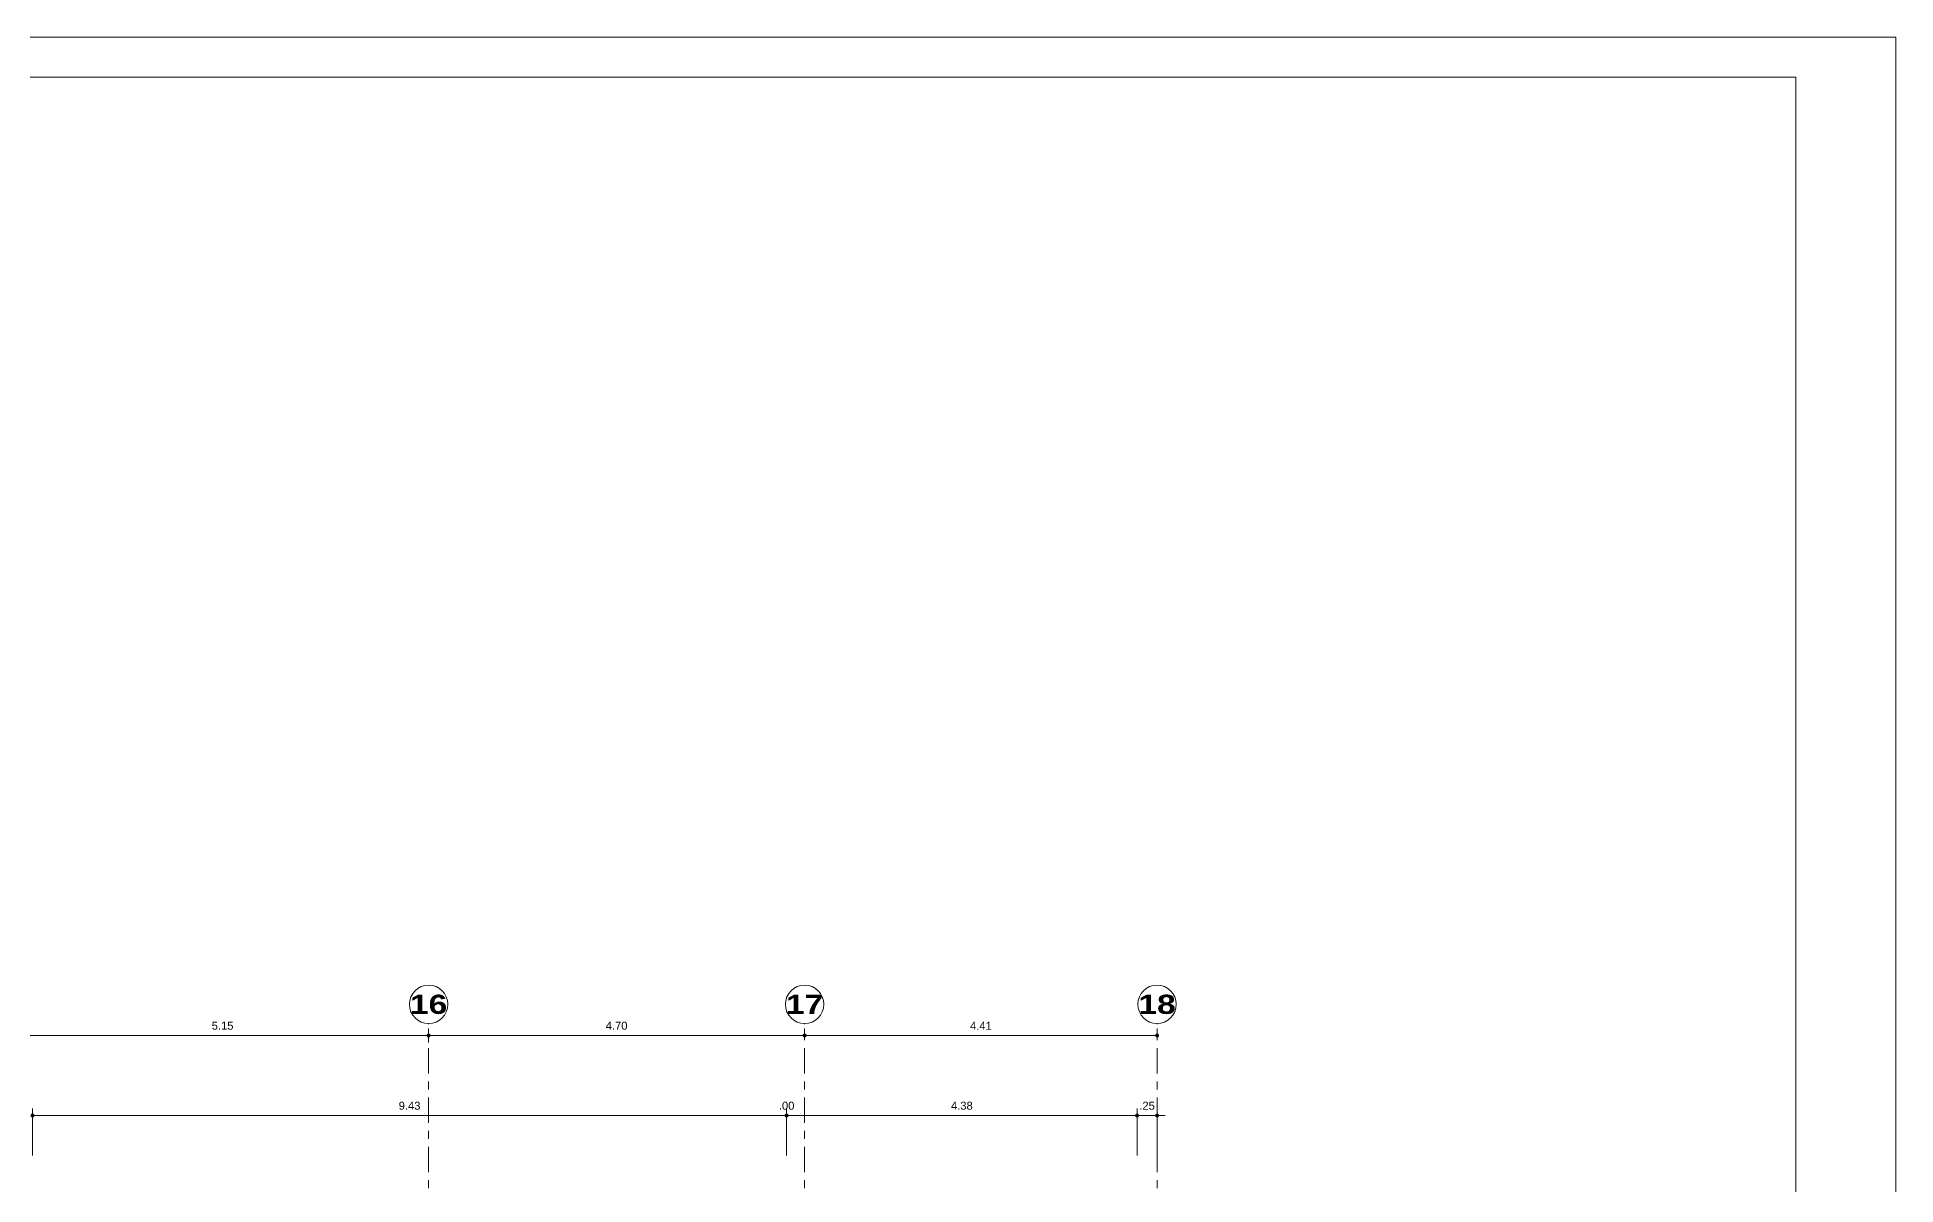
# Model space of a CAD drawing. Header units: millimetres. Extents: x 2178 to 2304, y 1220 to 1359.
# Drawn here: x 2280.77 to 2304, y 1344.35 to 1358.69 of the extents above; entities that cross this region are included whole.
import ezdxf
from ezdxf.enums import TextEntityAlignment as Align

# ---------------------------------------------------------------- set-up
doc = ezdxf.new("R2010")
doc.units = ezdxf.units.MM
doc.linetypes.add('CENTER', pattern=[50.8, 31.75, -6.35, 6.35, -6.35])
doc.layers.get('0').update_dxf_attribs({"lineweight": 0})
doc.layers.add('COTAS', color=40, linetype='Continuous', lineweight=20)
doc.layers.add('Ejes22', color=50, linetype='CENTER', lineweight=9)
doc.styles.add('ARIAL', font='arial.ttf')
doc.styles.add('ARIALCH', font='arialbd.ttf', dxfattribs={"width": 1.25})
doc.dimstyles.new('RPM 50', dxfattribs={"dimtxt": 0.1, "dimasz": 0.05, "dimexe": 0.0885, "dimexo": 0.1535, "dimgap": 0.071, "dimtad": 2, "dimtih": 1, "dimtoh": 1, "dimzin": 4, "dimdsep": 46, "dimtxsty": 'ARIAL', "dimblk": 'DOT', "dimcen": 0.4, "dimdle": 0.25, "dimclrd": 8, "dimclre": 8, "dimclrt": 9, "dimadec": 0, "dimazin": 0, "dimtfac": 1, "dimtix": 1, "dimtmove": 0, "dimatfit": 3, "dimldrblk": 'DOT', "dimfxl": 0.5, "dimfxlon": 1, "dimlwd": 0, "dimlwe": 0, "dimarcsym": 0})

# ---------------------------------------------------------------- blocks, each defined once
blk = doc.blocks.new('_DOT')
at = {"color": 0, "linetype": 'ByBlock'}
blk.add_line((-0.5, 0), (-1, 0), dxfattribs=at)
at = {"color": 0, "linetype": 'ByBlock', "const_width": 0.5}
blk.add_lwpolyline([(-0.25, 0, 1), (0.25, 0, 1)], format="xyb", close=True, dxfattribs=at)
blk = doc.blocks.new('*D1733')
at = {"color": 8, "lineweight": 0, "transparency": 16777216}
for p, q in [((2280.511, 1346.216), (2280.511, 1346.304)), ((2285.662, 1346.127), (2285.662, 1346.304)), ((2280.561, 1346.216), (2285.612, 1346.216))]:
    blk.add_line(p, q, dxfattribs=at)
at = {"layer": 'Defpoints', "color": 0, "transparency": 16777216}
for p in [(2280.511, 1346.216), (2285.662, 1346.216), (2285.662, 1345.973)]:
    blk.add_point(p, dxfattribs=at)
at = {"color": 8, "lineweight": 0, "transparency": 16777216, "xscale": 0.05, "yscale": 0.05, "zscale": 0.05, "rotation": 180}
blk.add_blockref('_DOT', (2280.511, 1346.216), dxfattribs=at)
at = {"color": 8, "lineweight": 0, "transparency": 16777216, "xscale": 0.05, "yscale": 0.05, "zscale": 0.05}
blk.add_blockref('_DOT', (2285.662, 1346.216), dxfattribs=at)
at = {"color": 9, "transparency": 16777216, "insert": (2283.087, 1346.338), "char_height": 0.1, "attachment_point": 5, "style": 'ARIAL'}
blk.add_mtext('5.15', dxfattribs=at)
blk = doc.blocks.new('*D1667')
at = {"color": 8, "lineweight": 0, "transparency": 16777216}
for p, q in [((2285.662, 1346.216), (2285.662, 1346.304)), ((2290.362, 1346.216), (2290.362, 1346.304)), ((2285.712, 1346.216), (2290.312, 1346.216))]:
    blk.add_line(p, q, dxfattribs=at)
at = {"layer": 'Defpoints', "color": 0, "transparency": 16777216}
for p in [(2285.662, 1346.216), (2290.362, 1346.216), (2290.362, 1346.216)]:
    blk.add_point(p, dxfattribs=at)
at = {"color": 8, "lineweight": 0, "transparency": 16777216, "xscale": 0.05, "yscale": 0.05, "zscale": 0.05, "rotation": 180}
blk.add_blockref('_DOT', (2285.662, 1346.216), dxfattribs=at)
at = {"color": 8, "lineweight": 0, "transparency": 16777216, "xscale": 0.05, "yscale": 0.05, "zscale": 0.05}
blk.add_blockref('_DOT', (2290.362, 1346.216), dxfattribs=at)
at = {"color": 9, "transparency": 16777216, "insert": (2288.012, 1346.338), "char_height": 0.1, "attachment_point": 5, "style": 'ARIAL'}
blk.add_mtext('4.70', dxfattribs=at)
blk = doc.blocks.new('*D1668')
at = {"color": 8, "lineweight": 0, "transparency": 16777216}
for p, q in [((2290.362, 1346.216), (2290.362, 1346.304)), ((2294.767, 1346.216), (2294.767, 1346.304)), ((2290.412, 1346.216), (2294.717, 1346.216))]:
    blk.add_line(p, q, dxfattribs=at)
at = {"layer": 'Defpoints', "color": 0, "transparency": 16777216}
for p in [(2290.362, 1346.216), (2294.767, 1346.216), (2294.767, 1346.216)]:
    blk.add_point(p, dxfattribs=at)
at = {"color": 8, "lineweight": 0, "transparency": 16777216, "xscale": 0.05, "yscale": 0.05, "zscale": 0.05, "rotation": 180}
blk.add_blockref('_DOT', (2290.362, 1346.216), dxfattribs=at)
at = {"color": 8, "lineweight": 0, "transparency": 16777216, "xscale": 0.05, "yscale": 0.05, "zscale": 0.05}
blk.add_blockref('_DOT', (2294.767, 1346.216), dxfattribs=at)
at = {"color": 9, "transparency": 16777216, "insert": (2292.565, 1346.337), "char_height": 0.1, "attachment_point": 5, "style": 'ARIAL'}
blk.add_mtext('4.41', dxfattribs=at)
blk = doc.blocks.new('*D1753')
at = {"color": 8, "lineweight": 0, "transparency": 16777216}
for p, q in [((2280.711, 1344.716), (2280.711, 1345.304)), ((2280.761, 1345.216), (2290.087, 1345.216)), ((2290.137, 1344.869), (2290.137, 1345.304))]:
    blk.add_line(p, q, dxfattribs=at)
at = {"layer": 'Defpoints', "color": 0, "transparency": 16777216}
for p in [(2290.137, 1345.216), (2290.137, 1344.716), (2280.711, 1343.766)]:
    blk.add_point(p, dxfattribs=at)
at = {"color": 8, "lineweight": 0, "transparency": 16777216, "xscale": 0.05, "yscale": 0.05, "zscale": 0.05, "rotation": 180}
blk.add_blockref('_DOT', (2280.711, 1345.216), dxfattribs=at)
at = {"color": 8, "lineweight": 0, "transparency": 16777216, "xscale": 0.05, "yscale": 0.05, "zscale": 0.05}
blk.add_blockref('_DOT', (2290.137, 1345.216), dxfattribs=at)
at = {"color": 9, "transparency": 16777216, "insert": (2285.424, 1345.338), "char_height": 0.1, "attachment_point": 5, "style": 'ARIAL'}
blk.add_mtext('9.43', dxfattribs=at)
blk = doc.blocks.new('*D1754')
at = {"color": 8, "lineweight": 0, "transparency": 16777216}
for p, q in [((2290.087, 1345.216), (2290.037, 1345.216)), ((2290.137, 1344.716), (2290.137, 1345.304)), ((2290.137, 1344.716), (2290.137, 1345.304)), ((2290.187, 1345.216), (2290.237, 1345.216))]:
    blk.add_line(p, q, dxfattribs=at)
at = {"layer": 'Defpoints', "color": 0, "transparency": 16777216}
for p in [(2290.137, 1345.216), (2290.137, 1339.566), (2290.137, 1339.566)]:
    blk.add_point(p, dxfattribs=at)
at = {"color": 8, "lineweight": 0, "transparency": 16777216, "xscale": 0.05, "yscale": 0.05, "zscale": 0.05}
blk.add_blockref('_DOT', (2290.137, 1345.216), dxfattribs=at)
at = {"color": 8, "lineweight": 0, "transparency": 16777216, "xscale": 0.05, "yscale": 0.05, "zscale": 0.05, "rotation": 180}
blk.add_blockref('_DOT', (2290.137, 1345.216), dxfattribs=at)
at = {"color": 9, "transparency": 16777216, "insert": (2290.137, 1345.338), "char_height": 0.1, "attachment_point": 5, "style": 'ARIAL'}
blk.add_mtext('.00', dxfattribs=at)
blk = doc.blocks.new('*D1755')
at = {"color": 8, "lineweight": 0, "transparency": 16777216}
for p, q in [((2290.137, 1344.716), (2290.137, 1345.304)), ((2290.187, 1345.216), (2294.467, 1345.216)), ((2294.517, 1344.716), (2294.517, 1345.304))]:
    blk.add_line(p, q, dxfattribs=at)
at = {"layer": 'Defpoints', "color": 0, "transparency": 16777216}
for p in [(2294.517, 1345.216), (2290.137, 1339.566), (2294.517, 1339.566)]:
    blk.add_point(p, dxfattribs=at)
at = {"color": 8, "lineweight": 0, "transparency": 16777216, "xscale": 0.05, "yscale": 0.05, "zscale": 0.05, "rotation": 180}
blk.add_blockref('_DOT', (2290.137, 1345.216), dxfattribs=at)
at = {"color": 8, "lineweight": 0, "transparency": 16777216, "xscale": 0.05, "yscale": 0.05, "zscale": 0.05}
blk.add_blockref('_DOT', (2294.517, 1345.216), dxfattribs=at)
at = {"color": 9, "transparency": 16777216, "insert": (2292.327, 1345.338), "char_height": 0.1, "attachment_point": 5, "style": 'ARIAL'}
blk.add_mtext('4.38', dxfattribs=at)
blk = doc.blocks.new('*D1756')
at = {"color": 8, "lineweight": 0, "transparency": 16777216}
for p, q in [((2294.467, 1345.216), (2294.417, 1345.216)), ((2294.517, 1344.716), (2294.517, 1345.304)), ((2294.517, 1345.216), (2294.767, 1345.216)), ((2294.767, 1344.716), (2294.767, 1345.304)), ((2294.817, 1345.216), (2294.867, 1345.216))]:
    blk.add_line(p, q, dxfattribs=at)
at = {"layer": 'Defpoints', "color": 0, "transparency": 16777216}
for p in [(2294.767, 1345.216), (2294.517, 1339.566), (2294.767, 1339.566)]:
    blk.add_point(p, dxfattribs=at)
at = {"color": 8, "lineweight": 0, "transparency": 16777216, "xscale": 0.05, "yscale": 0.05, "zscale": 0.05}
blk.add_blockref('_DOT', (2294.517, 1345.216), dxfattribs=at)
at = {"color": 8, "lineweight": 0, "transparency": 16777216, "xscale": 0.05, "yscale": 0.05, "zscale": 0.05, "rotation": 180}
blk.add_blockref('_DOT', (2294.767, 1345.216), dxfattribs=at)
at = {"color": 9, "transparency": 16777216, "insert": (2294.642, 1345.338), "char_height": 0.1, "attachment_point": 5, "style": 'ARIAL'}
blk.add_mtext('.25', dxfattribs=at)

msp = doc.modelspace()

# ---------------------------------------------------------------- linework, layer by layer
for p, q in [((2304.001, 1358.694), (2244.601, 1358.694)), ((2304.001, 1316.694), (2304.001, 1358.694)), ((2302.751, 1358.194), (2245.101, 1358.194)), ((2302.751, 1317.194), (2302.751, 1358.194))]:
    msp.add_line(p, q)
at = {"layer": 'COTAS'}
for centre in [(2285.662, 1346.606), (2290.362, 1346.606), (2294.767, 1346.606)]:
    msp.add_circle(centre, 0.24, dxfattribs=at)
at = {"layer": 'Ejes22', "linetype": 'CENTER', "lineweight": 9, "ltscale": 0.01}
for points in [[(2285.662, 1339.566), (2285.662, 1346.366)], [(2290.362, 1339.566), (2290.362, 1346.366)], [(2294.767, 1339.566), (2294.767, 1346.366)]]:
    msp.add_lwpolyline(points, dxfattribs=at)

# ---------------------------------------------------------------- texts
at = {"layer": 'COTAS', "style": 'ARIALCH', "width": 1.25}
for tag, p in [('16', (2285.662, 1346.606)), ('17', (2290.362, 1346.606)), ('18', (2294.767, 1346.606))]:
    msp.add_attdef(tag, text='LETRAONUMERO', height=0.24, dxfattribs=at).set_placement(p, align=Align.MIDDLE_CENTER)

# ---------------------------------------------------------------- dimensions: what is measured, and where the dimension line sits
for base, p1, p2, picture, middle in [((2285.662, 1346.216), (2280.511, 1346.216), (2285.662, 1345.973), '*D1733', (2283.087, 1346.338)), ((2290.362, 1346.216), (2285.662, 1346.216), (2290.362, 1346.216), '*D1667', (2288.012, 1346.338)), ((2294.767366984, 1346.2155014), (2290.362366984, 1346.2155014), (2294.767366984, 1346.2155014), '*D1668', (2292.564866984, 1346.336706039)), ((2290.137, 1345.216), (2280.711, 1343.766), (2290.137, 1344.716), '*D1753', (2285.424, 1345.338)), ((2290.137366984, 1345.215655246), (2290.137366984, 1339.565655246), (2290.137366984, 1339.565655246), '*D1754', (2290.137366984, 1345.337712545)), ((2294.517, 1345.216), (2290.137, 1339.566), (2294.517, 1339.566), '*D1755', (2292.327, 1345.338)), ((2294.767, 1345.216), (2294.517, 1339.566), (2294.767, 1339.566), '*D1756', (2294.642, 1345.338))]:
    dim = msp.add_linear_dim(base=base, p1=p1, p2=p2, dimstyle='RPM 50', override={"dimtmove": 1})
    dim.commit()
    dim.dimension.update_dxf_attribs({"geometry": picture, "text_midpoint": middle})

doc.saveas('drawing.dxf')
